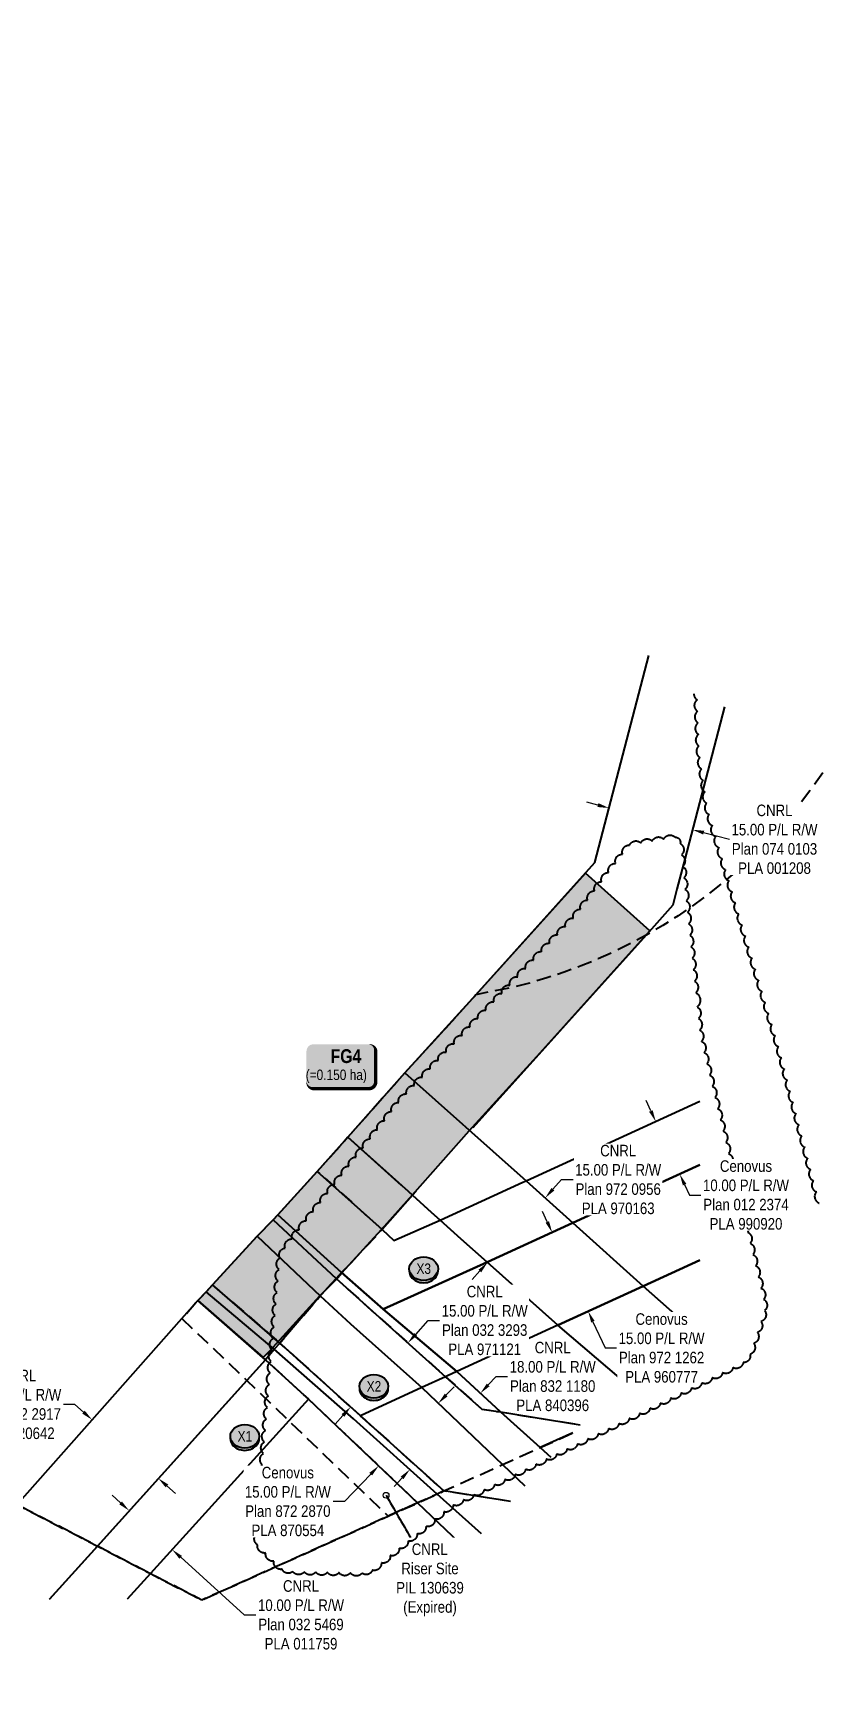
# Model space of a CAD drawing. Extents: x 363622 to 367570, y 6065436 to 6068816.
# Drawn here: x 366483 to 367167, y 6065436 to 6066879 of the extents above; entities that cross this region are included whole.
import ezdxf
from ezdxf.enums import TextEntityAlignment as Align

# ---------------------------------------------------------------- set-up
doc = ezdxf.new("R2010")
doc.units = 0
doc.header["$LTSCALE"] = 5
doc.linetypes.add('0', pattern=[1, 1, 0])
doc.linetypes.add('foc-ACCESSROAD', pattern=[3.75, 2.5, -1.25])
for name, color, linetype in [('C-AR', 13, 'foc-ACCESSROAD'), ('C-RW', 13, 'Continuous'), ('C-WS', 13, 'foc-ACCESSROAD'), ('F-RW', 190, 'Continuous'), ('P-CROSSINGS', 250, 'Continuous'), ('P-TEMP-BLOCKS', 250, 'Continuous'), ('P-WORKAREA', 113, 'Continuous'), ('P-WORKAREA-H', 111, 'Continuous'), ('T-BUSH', 110, '0')]:
    doc.layers.add(name, color=color, linetype=linetype)
for name, color, linetype, lineweight in [('C-RW-T', 13, 'Continuous', 9), ('C-WS-T', 13, 'Continuous', 9), ('F-RW-T', 190, 'Continuous', 9)]:
    doc.layers.add(name, color=color, linetype=linetype, lineweight=lineweight)
doc.styles.add('80', font='ARIALN.TTF', dxfattribs={"height": 10})
doc.styles.add('80CG', font='ARIALN.TTF', dxfattribs={"height": 10})
doc.styles.add('80L', font='ARIALN.TTF', dxfattribs={"height": 10})
doc.styles.add('BOLD', font='ARIALNB.TTF')
doc.styles.add('Crossing', font='ARIALN.TTF', dxfattribs={"height": 10})
doc.dimstyles.new('Compass 5 000', dxfattribs={"dimscale": 5, "dimtxt": 9, "dimasz": 2, "dimexe": 0.2, "dimexo": 0.0625, "dimgap": 0.5, "dimtad": 0, "dimtih": 1, "dimtoh": 1, "dimzin": 0, "dimdsep": 46, "dimtxsty": '80CG', "dimcen": 0.1, "dimse1": 1, "dimse2": 1, "dimclrd": 256, "dimclrt": 256, "dimaunit": 1, "dimadec": 4, "dimazin": 0, "dimtfac": 0.06, "dimtofl": 0, "dimtmove": 0, "dimatfit": 1, "dimfxl": 0.2, "dimtolj": 1, "dimtzin": 0, "dimlwd": -1, "dimarcsym": 0})

# ---------------------------------------------------------------- blocks, each defined once
blk = doc.blocks.new('*D497')
at = {"layer": 'C-RW-T', "transparency": 16777216}
for p, q in [((366519.4, 6065691.6), (366509.4, 6065691.6)), ((366526.8, 6065684.9), (366519.4, 6065691.6)), ((366599, 6065621), (366606.5, 6065614.4))]:
    blk.add_line(p, q, dxfattribs=at)
for points in [[(366527.9, 6065686.2), (366525.7, 6065683.7), (366534.3, 6065678.3)], [(366600.2, 6065622.3), (366597.9, 6065619.8), (366591.6, 6065627.6)]]:
    blk.add_solid(points, dxfattribs=at)
at = {"layer": 'C-RW-T', "transparency": 16777216, "insert": (366470.3, 6065691.6), "char_height": 10, "attachment_point": 5, "style": '80CG'}
blk.add_mtext('\\A1;CNRL\\P15.00 P/L R/W\\PPlan 952 2917 \\PPLA 920642', dxfattribs=at)
blk = doc.blocks.new('*D498')
at = {"layer": 'C-RW-T', "transparency": 16777216}
for p, q in [((366558.9, 6065606.3), (366551.5, 6065613)), ((366611, 6065559.2), (366666.1, 6065509.3)), ((366666.1, 6065509.3), (366676.1, 6065509.3))]:
    blk.add_line(p, q, dxfattribs=at)
for points in [[(366560.1, 6065607.5), (366557.8, 6065605.1), (366566.4, 6065599.6)], [(366612.1, 6065560.4), (366609.9, 6065557.9), (366603.6, 6065565.9)]]:
    blk.add_solid(points, dxfattribs=at)
at = {"layer": 'C-RW-T', "transparency": 16777216, "insert": (366715.2, 6065509.3), "char_height": 10, "attachment_point": 5, "style": '80CG'}
blk.add_mtext('\\A1;CNRL\\P10.00 P/L R/W\\PPlan 032 5469\\PPLA 011759', dxfattribs=at)
blk = doc.blocks.new('*D499')
at = {"layer": 'F-RW-T', "transparency": 16777216}
for p, q in [((367018.3, 6065945.8), (367014.1, 6065954.8)), ((367047.4, 6065882), (367051.6, 6065873)), ((367051.6, 6065873), (367061.6, 6065873))]:
    blk.add_line(p, q, dxfattribs=at)
for points in [[(367019.8, 6065946.4), (367016.7, 6065945.1), (367022.4, 6065936.7)], [(367048.9, 6065882.7), (367045.9, 6065881.4), (367043.2, 6065891.1)]]:
    blk.add_solid(points, dxfattribs=at)
at = {"layer": 'F-RW-T', "transparency": 16777216, "insert": (367100.6, 6065873), "char_height": 10, "attachment_point": 5, "style": '80CG', "bg_fill": 3, "box_fill_scale": 1.1, "bg_fill_color": 256, "bg_fill_true_color": 13158600, "bg_fill_transparency": 0}
blk.add_mtext('\\A1;Cenovus\\P10.00 P/L R/W\\PPlan 012 2374\\PPLA 990920', dxfattribs=at)
blk = doc.blocks.new('*D500')
at = {"layer": 'F-RW-T', "transparency": 16777216}
for p, q in [((366840.9, 6065699.8), (366847.9, 6065707)), ((366775.6, 6065631.2), (366752.9, 6065607.5)), ((366752.9, 6065607.5), (366742.9, 6065607.5))]:
    blk.add_line(p, q, dxfattribs=at)
for points in [[(366839.7, 6065700.9), (366842.2, 6065698.6), (366834, 6065692.5)], [(366774.4, 6065632.4), (366776.8, 6065630.1), (366782.5, 6065638.5)]]:
    blk.add_solid(points, dxfattribs=at)
at = {"layer": 'F-RW-T', "transparency": 16777216, "insert": (366703.8, 6065607.5), "char_height": 10, "attachment_point": 5, "style": '80CG', "bg_fill": 3, "box_fill_scale": 1.1, "bg_fill_color": 256, "bg_fill_true_color": 13158600, "bg_fill_transparency": 0}
blk.add_mtext('\\A1;Cenovus\\P15.00 P/L R/W\\PPlan 872 2870\\PPLA 870554', dxfattribs=at)
blk = doc.blocks.new('*D501')
at = {"layer": 'C-RW-T', "transparency": 16777216}
for p, q in [((366877.3, 6065708.5), (366884.1, 6065715.8)), ((366884.1, 6065715.8), (366894.1, 6065715.8)), ((366802.7, 6065628), (366795.9, 6065620.6))]:
    blk.add_line(p, q, dxfattribs=at)
for points in [[(366876.1, 6065709.6), (366878.5, 6065707.4), (366870.5, 6065701.2)], [(366801.5, 6065629.1), (366803.9, 6065626.8), (366809.5, 6065635.3)]]:
    blk.add_solid(points, dxfattribs=at)
at = {"layer": 'C-RW-T', "transparency": 16777216, "insert": (366933.2, 6065715.8), "char_height": 10, "attachment_point": 5, "style": '80CG'}
blk.add_mtext('\\A1;CNRL\\P18.00 P/L R/W\\PPlan 832 1180\\PPLA 840396', dxfattribs=at)
blk = doc.blocks.new('*D502')
at = {"layer": 'C-RW-T', "transparency": 16777216}
for p, q in [((366814.5, 6065752.3), (366825.2, 6065764.3)), ((366825.2, 6065764.3), (366835.2, 6065764.3)), ((366751.5, 6065682.1), (366744.8, 6065674.6))]:
    blk.add_line(p, q, dxfattribs=at)
for points in [[(366813.2, 6065753.4), (366815.7, 6065751.2), (366807.8, 6065744.9)], [(366750.3, 6065683.2), (366752.8, 6065680.9), (366758.2, 6065689.5)]]:
    blk.add_solid(points, dxfattribs=at)
at = {"layer": 'C-RW-T', "transparency": 16777216, "insert": (366874.3, 6065764.3), "char_height": 10, "attachment_point": 5, "style": '80CG', "bg_fill": 3, "box_fill_scale": 1.1, "bg_fill_color": 256, "bg_fill_true_color": 13158600, "bg_fill_transparency": 0}
blk.add_mtext('\\A1;CNRL\\P15.00 P/L R/W\\PPlan 032 3293\\PPLA 971121', dxfattribs=at)
blk = doc.blocks.new('*D503')
at = {"layer": 'C-RW-T', "transparency": 16777216}
for p, q in [((366933.3, 6065878), (366940.9, 6065886.4)), ((366940.9, 6065886.4), (366950.9, 6065886.4)), ((366870.1, 6065807.2), (366863.4, 6065799.8))]:
    blk.add_line(p, q, dxfattribs=at)
for points in [[(366932.1, 6065879.1), (366934.6, 6065876.9), (366926.7, 6065870.5)], [(366868.9, 6065808.3), (366871.3, 6065806.1), (366876.8, 6065814.7)]]:
    blk.add_solid(points, dxfattribs=at)
at = {"layer": 'C-RW-T', "transparency": 16777216, "insert": (366989.9, 6065886.4), "char_height": 10, "attachment_point": 5, "style": '80CG', "bg_fill": 3, "box_fill_scale": 1.1, "bg_fill_color": 256, "bg_fill_true_color": 13158600, "bg_fill_transparency": 0}
blk.add_mtext('\\A1;CNRL\\P15.00 P/L R/W\\PPlan 972 0956\\PPLA 970163', dxfattribs=at)
blk = doc.blocks.new('*D504')
at = {"layer": 'F-RW-T', "transparency": 16777216}
for p, q in [((366928.5, 6065849.7), (366924.3, 6065858.8)), ((366968, 6065763.3), (366978.5, 6065740.5)), ((366978.5, 6065740.5), (366988.5, 6065740.5))]:
    blk.add_line(p, q, dxfattribs=at)
for points in [[(366930, 6065850.4), (366927, 6065849), (366932.7, 6065840.6)], [(366969.5, 6065764), (366966.5, 6065762.6), (366963.9, 6065772.4)]]:
    blk.add_solid(points, dxfattribs=at)
at = {"layer": 'F-RW-T', "transparency": 16777216, "insert": (367027.5, 6065740.5), "char_height": 10, "attachment_point": 5, "style": '80CG', "bg_fill": 3, "box_fill_scale": 1.1, "bg_fill_color": 256, "bg_fill_true_color": 13158600, "bg_fill_transparency": 0}
blk.add_mtext('\\A1;Cenovus\\P15.00 P/L R/W\\PPlan 972 1262\\PPLA 960777', dxfattribs=at)
blk = doc.blocks.new('*U507')
h = blk.add_hatch(color=111)
edge = h.paths.add_edge_path()
edge.add_line((-24, -20), (24, -20))
edge.add_arc((24, -14), 6, 270, 360)
edge.add_line((30, -14), (30, 12.5))
edge.add_arc((24, 12.5), 6, 0, 90)
edge.add_line((24, 18.5), (-24, 18.5))
edge.add_arc((-24, 12.5), 6, 90, 180)
edge.add_line((-30, 12.5), (-30, -14))
edge.add_arc((-24, -14), 6, 180, 270)
at = {"color": 250, "flags": 128}
blk.add_lwpolyline([(-24, -20, 3, 3, 0), (24, -20, 3, 3, 0.414214), (30, -14, 3, 3, 0), (30, 12.5, 3, 0, 0.414214), (24, 18.5, 0, 0, 0), (-24, 18.5, 0, 0, 0.414214), (-30, 12.5, 0, 0, 0), (-30, -14, 0, 3, 0.414214)], format="xyseb", close=True, dxfattribs=at)
at = {"flags": 128}
blk.add_lwpolyline([(-22.9, -6.8, 0, 7.5, 0), (0, 0, 0, 0, 0)], format="xyseb", dxfattribs=at)
at = {"color": 250}
for tag, p, height, style in [('TEMP_AREA_W1_001', (-9.2, 2.2), 12, 'BOLD'), ('ENTER_TEXT_001', (-30.7, -12.5), 9, '80')]:
    blk.add_attdef(tag, p, '', height=height, dxfattribs=dict(at, style=style))
blk = doc.blocks.new('xing2')
h = blk.add_hatch(color=50)
h.dxf.hatch_style = 1
edge = h.paths.add_edge_path()
edge.add_ellipse((0, 0), major_axis=(-12.5, 0), ratio=0.816297, start_angle=0, end_angle=360)
h = blk.add_hatch(color=250)
h.dxf.hatch_style = 1
edge = h.paths.add_edge_path()
edge.add_ellipse((0, -2), major_axis=(-12.5, 0), ratio=0.816297, start_angle=0, end_angle=180)
edge.add_line((12.5, -2), (12.5, 0))
edge.add_ellipse((0, 0), major_axis=(-12.5, 0), ratio=0.816297, start_angle=0, end_angle=180, ccw=False)
edge.add_line((-12.5, 0), (-12.5, -2))
at = {"color": 250}
blk.add_ellipse((0, 0), major_axis=(-12.5, 0), ratio=0.816297, dxfattribs=at)
blk.add_ellipse((0, -2), major_axis=(-12.5, 0), ratio=0.816297, start_param=0, end_param=3.141593, dxfattribs=at)
at = {"color": 250, "style": 'Crossing'}
blk.add_attdef('CROSSING', text='', height=9, dxfattribs=at).set_placement((0.1, 0), align=Align.MIDDLE_CENTER)
at = {"color": 250, "style": 'Crossing', "flags": 1}
for tag, p in [('OWNER', (0.1, -12.5)), ('DESCRIPTION', (0.1, -25.8)), ('LOCATION', (0.1, -39.3)), ('DWG_REF', (0.1, -52.8))]:
    blk.add_attdef(tag, text='', height=9, dxfattribs=at).set_placement(p, align=Align.MIDDLE_CENTER)
blk = doc.blocks.new('*D513')
at = {"layer": 'C-RW-T', "transparency": 16777216}
for p, q in [((366972.4, 6066210.7), (366962.7, 6066213.3)), ((367063.9, 6066186.9), (367086.2, 6066181.1))]:
    blk.add_line(p, q, dxfattribs=at)
for points in [[(366972.8, 6066212.4), (366971.9, 6066209.1), (366982, 6066208.2)], [(367064.4, 6066188.5), (367063.5, 6066185.3), (367054.3, 6066189.4)]]:
    blk.add_solid(points, dxfattribs=at)
at = {"layer": 'C-RW-T', "transparency": 16777216, "insert": (367125.3, 6066181.1), "char_height": 10, "attachment_point": 5, "style": '80CG', "bg_fill": 3, "box_fill_scale": 1.1, "bg_fill_color": 256, "bg_fill_true_color": 13158600, "bg_fill_transparency": 0}
blk.add_mtext('\\A1;CNRL\\P15.00 P/L R/W\\PPlan 074 0103\\PPLA 001208', dxfattribs=at)

msp = doc.modelspace()

# ---------------------------------------------------------------- hatches: boundary and pattern name
at = {"layer": 'P-WORKAREA-H'}
h = msp.add_hatch(color=256, dxfattribs=at)
h.dxf.hatch_style = 1
h.paths.add_polyline_path([(366961.552, 6066151.921), (366866.688, 6066046.534), (366805.136, 6065978.75), (366755.837, 6065923.041), (366729.318, 6065893.495), (366695.178, 6065855.949), (366691.05, 6065851.393), (366677.147, 6065837.331), (366638.568, 6065795.079), (366633.022, 6065789.007), (366625.81, 6065781.64), (366682.3, 6065732.169), (366687.506, 6065737.487), (366693.929, 6065744.52), (366731.51, 6065785.677), (366745.514, 6065799.842), (366750.693, 6065805.559), (366784.952, 6065843.235), (366811.809, 6065873.158), (366860.964, 6065928.704), (366922.303, 6065996.253), (367017.276, 6066101.761)])

# ---------------------------------------------------------------- linework, layer by layer
at = {"layer": 'C-AR', "flags": 128}
for points in [[(365584.432, 6066395.302), (365665.728, 6066321.635), (366176.776, 6065864.821), (366251.21, 6065798.192), (366348.555, 6065711.278), (366411.447, 6065656.519), (366432.018, 6065638.126), (366469.293, 6065604.849), (366538.816, 6065568.889), (366584.766, 6065545.123), (366627.69, 6065522.921)], [(366896.716, 6065607.458), (366838.889, 6065616.645), (366766.709, 6065681.76), (366696.83, 6065744.824), (366731.731, 6065785.63), (366745.59, 6065800.599), (366840.449, 6065715.63), (366871.693, 6065687.661), (366887.859, 6065685.097), (366957.106, 6065674.076)], [(366631.032, 6065522.921), (366790.812, 6065594.907), (366816.164, 6065606.331), (366833.091, 6065613.959), (366838.889, 6065616.645), (366889.662, 6065639.455), (366922.443, 6065654.226), (366950.602, 6065666.902)]]:
    msp.add_lwpolyline(points, dxfattribs=at)
at = {"layer": 'C-RW'}
for points in [[(366814.676, 6065875.982), (366811.838, 6065872.804), (366785.4, 6065843.13), (366729.318, 6065893.495), (366755.837, 6065923.041), (366805.136, 6065978.75), (366839.281, 6066016.077), (366866.688, 6066046.534), (366969.701, 6066160.974), (367016.528, 6066340.4)], [(367081.962, 6066295.804), (367047.645, 6066164.032), (367040.83, 6066137.862), (367037.214, 6066123.98), (367014.057, 6066098.122), (366864.062, 6065931.255)], [(366808.314, 6065875.965), (366755.837, 6065923.041), (366805.136, 6065978.75), (366907.537, 6065887.625)], [(366950.602, 6065666.902), (366922.443, 6065654.226), (366887.859, 6065685.097), (366850.118, 6065720.056), (366786.222, 6065774.011), (366750.39, 6065805.775), (366695.178, 6065855.949), (366729.318, 6065893.495), (366755.837, 6065923.041), (366801.947, 6065881.676)], [(366992.657, 6065713.294), (366937.677, 6065760.405), (366876.326, 6065814.887), (366853.723, 6065835.115), (366835.771, 6065851.167), (366828.294, 6065857.957), (366811.838, 6065872.804), (366808.314, 6065875.965)], [(366808.314, 6065875.965), (366811.838, 6065872.804), (366828.294, 6065857.957), (366835.771, 6065851.167), (366853.723, 6065835.115), (366876.326, 6065814.887), (366937.677, 6065760.405), (367011.485, 6065794.163), (367060.761, 6065816.685)], [(366907.537, 6065887.625), (366910.139, 6065885.299), (366950.692, 6065848.851), (367011.485, 6065794.163), (367041.707, 6065767.403)], [(366391.363, 6065522.921), (366394.801, 6065526.536), (366469.293, 6065604.849), (366525.313, 6065668.125), (366611.941, 6065765.975), (366625.81, 6065781.64), (366633.022, 6065789.007), (366638.568, 6065795.079), (366677.147, 6065837.331), (366691.05, 6065851.393), (366695.178, 6065855.949), (366750.39, 6065805.775), (366745.59, 6065800.599), (366731.731, 6065785.63), (366696.83, 6065744.824), (366692.026, 6065739.368), (366684.336, 6065730.386), (366668.126, 6065712.395), (366538.816, 6065568.889), (366497.396, 6065522.921)], [(366871.4, 6065579.531), (366833.091, 6065613.959), (366760.601, 6065679.088), (366692.026, 6065739.368), (366633.022, 6065789.007), (366638.568, 6065795.079), (366677.147, 6065837.331), (366691.05, 6065851.393), (366695.178, 6065855.949), (366750.39, 6065805.775), (366786.222, 6065774.011), (366850.118, 6065720.056), (366887.859, 6065685.097), (366922.443, 6065654.226), (366931.571, 6065645.908)], [(366896.716, 6065607.458), (366838.889, 6065616.645), (366766.709, 6065681.76), (366696.83, 6065744.824), (366638.568, 6065795.079), (366677.147, 6065837.331), (366691.05, 6065851.393), (366745.59, 6065800.599), (366840.449, 6065715.63), (366871.693, 6065687.661), (366887.859, 6065685.097), (366957.106, 6065674.076)], [(367041.707, 6065767.403), (367011.485, 6065794.163), (367060.761, 6065816.685)], [(366497.396, 6065522.921), (366538.816, 6065568.889), (366668.126, 6065712.395), (366684.336, 6065730.386), (366721.576, 6065696.234), (366704.591, 6065677.473), (366584.766, 6065545.123), (366564.666, 6065522.921)]]:
    msp.add_lwpolyline(points, dxfattribs=at)
at = {"layer": 'C-WS', "flags": 128}
msp.add_lwpolyline([(367167.019, 6066238.823), (367164.206, 6066234.562), (367155.88, 6066222.972), (367146.275, 6066210.444), (367142.214, 6066205.365), (367136.236, 6066198.259), (367125.773, 6066186.436), (367121.17, 6066181.523), (367114.903, 6066174.987), (367103.636, 6066163.924), (367091.99, 6066153.268), (367079.974, 6066143.024), (367067.608, 6066133.212), (367054.004, 6066123.21), (367041.878, 6066114.918), (367028.547, 6066106.459), (367014.057, 6066098.122), (367001.036, 6066090.973), (366986.887, 6066083.966), (366972.504, 6066077.457), (366957.9, 6066071.458), (366943.094, 6066065.979), (366928.105, 6066061.018), (366912.951, 6066056.592), (366897.651, 6066052.696), (366866.688, 6066046.534), (366839.281, 6066016.077), (366805.136, 6065978.75), (366755.837, 6065923.041), (366729.318, 6065893.495), (366785.4, 6065843.13), (366750.39, 6065805.775), (366745.59, 6065800.599), (366731.731, 6065785.63), (366696.83, 6065744.824), (366692.026, 6065739.368), (366684.336, 6065730.386), (366721.576, 6065696.234), (366746.592, 6065672.644), (366816.164, 6065606.331), (366790.812, 6065594.907), (366629.246, 6065522.116), (366584.766, 6065545.123), (366538.816, 6065568.889), (366469.293, 6065604.849), (366432.018, 6065638.126), (366411.447, 6065656.519), (366348.555, 6065711.278), (366251.21, 6065798.192), (366176.776, 6065864.821), (365665.728, 6066321.635), (366167.229, 6066879.217), (366387.984, 6066681.634), (366394.964, 6066695.796), (366402.437, 6066709.702), (366410.393, 6066723.339), (366418.823, 6066736.689), (366427.718, 6066749.73), (366437.066, 6066762.456), (366444.328, 6066771.646)], dxfattribs=at)
msp.add_lwpolyline([(366816.164, 6065606.331), (366790.812, 6065594.907), (366704.591, 6065677.473), (366668.126, 6065712.395), (366636.916, 6065742.285), (366611.941, 6065765.975), (366625.81, 6065781.64), (366633.022, 6065789.007), (366638.568, 6065795.079), (366696.83, 6065744.824), (366766.709, 6065681.76), (366838.889, 6065616.645), (366833.091, 6065613.959), (366816.164, 6065606.331)], close=True, dxfattribs=at)
at = {"layer": 'F-RW'}
for points in [[(366907.374, 6065884.03), (366910.139, 6065885.299), (367060.761, 6065954.196)], [(367060.761, 6065816.685), (367011.485, 6065794.163), (366937.677, 6065760.405), (366850.118, 6065720.056), (366842.057, 6065716.365), (366840.449, 6065715.63), (366819.758, 6065706.154), (366766.709, 6065681.76), (366696.83, 6065744.824), (366638.568, 6065795.079), (366677.147, 6065837.331), (366691.05, 6065851.393), (366695.178, 6065855.949), (366750.39, 6065805.775), (366786.222, 6065774.011), (366876.326, 6065814.887), (366950.692, 6065848.851), (367060.761, 6065899.115)], [(367060.761, 6065899.115), (366950.692, 6065848.851), (366876.326, 6065814.887), (366786.222, 6065774.011), (366750.39, 6065805.775), (366695.178, 6065855.949), (366729.318, 6065893.495), (366785.4, 6065843.13), (366795.717, 6065833.708), (366835.771, 6065851.167), (366907.374, 6065884.03)], [(366858.825, 6065565.659), (366816.164, 6065606.331), (366746.592, 6065672.644), (366721.576, 6065696.234), (366684.336, 6065730.386), (366625.81, 6065781.64), (366633.022, 6065789.007), (366638.568, 6065795.079), (366677.147, 6065837.331), (366731.731, 6065785.63), (366758.097, 6065761.428), (366819.758, 6065706.154), (366889.662, 6065639.455), (366908.998, 6065621.006)]]:
    msp.add_lwpolyline(points, dxfattribs=at)
at = {"layer": 'T-BUSH', "flags": 128}
msp.add_lwpolyline([(367055.441, 6066307.088, 0.25721717), (367058.24, 6066301.907, 0.52056705), (367058.63, 6066291.918, 0.52056705), (367059.019, 6066281.929, 0.52056705), (367059.408, 6066271.94, 0.52056705), (367059.798, 6066261.951, 0.52056705), (367060.646, 6066252.005, 0.52056705), (367062.089, 6066242.113, 0.52056705), (367063.532, 6066232.221, 0.52056705), (367064.975, 6066222.329, 0.52056705), (367066.418, 6066212.437, 0.52056705), (367068.582, 6066202.705, 0.52056705), (367071.447, 6066193.127, 0.52056705), (367074.312, 6066183.55, 0.52056705), (367077.177, 6066173.973, 0.52056705), (367080.042, 6066164.395, 0.52056705), (367082.907, 6066154.818, 0.52056705), (367085.771, 6066145.241, 0.52056705), (367088.636, 6066135.664, 0.52056705), (367091.501, 6066126.086, 0.52056705), (367094.366, 6066116.509, 0.52056705), (367097.231, 6066106.932, 0.52056705), (367100.096, 6066097.355, 0.52056705), (367102.961, 6066087.777, 0.52056705), (367105.826, 6066078.2, 0.52056705), (367108.691, 6066068.623, 0.52056705), (367111.556, 6066059.045, 0.52056705), (367114.421, 6066049.468, 0.52056705), (367117.286, 6066039.891, 0.52056705), (367120.151, 6066030.314, 0.52056705), (367123.016, 6066020.736, 0.52056705), (367125.881, 6066011.159, 0.52056705), (367128.738, 6066001.58, 0.52056705), (367131.261, 6065991.907, 0.52056705), (367133.784, 6065982.234, 0.52056705), (367136.307, 6065972.561, 0.52056705), (367138.83, 6065962.888, 0.52056705), (367141.353, 6065953.215, 0.52056705), (367143.876, 6065943.542, 0.52056705), (367146.399, 6065933.869, 0.52056705), (367148.922, 6065924.196, 0.52056705), (367151.445, 6065914.523, 0.52056705), (367153.968, 6065904.85, 0.52056705), (367156.491, 6065895.177, 0.52056705), (367159.014, 6065885.504, 0.52056705), (367161.537, 6065875.831, 0.52056705), (367164.118, 6065865.936)], format="xyb", dxfattribs=at)

# ---------------------------------------------------------------- block references
at = {"layer": 'P-CROSSINGS', "xscale": 0.999661, "yscale": 0.999661, "zscale": 0.999661}
msp.add_blockref('xing2', (366666.474, 6065664.01), dxfattribs=at).add_auto_attribs({'CROSSING': 'X1'})
at = {"layer": 'P-TEMP-BLOCKS', "xscale": 0.999661, "yscale": 0.999661, "zscale": 0.999661}
msp.add_blockref('*U507', (366749.935, 6065985.128), dxfattribs=at).add_auto_attribs({'TEMP_AREA_W1_001': 'FG4', 'ENTER_TEXT_001': '(=0.150 ha)'})

# ---------------------------------------------------------------- dimensions: what is measured, and where the dimension line sits
at = {"layer": 'C-RW-T'}
for base, p1, p2, angle, text, picture, middle in [((366870.501, 6065701.175), (366815.271, 6065629.97), (366876.275, 6065695.827), 47.19058, 'CNRL\\P18.00 P/L R/W\\PPlan 832 1180\\PPLA 840396', '*D501', (366933.179, 6065715.847)), ((366534.326, 6065678.306), (366580.74, 6065615.415), (366523.506, 6065666.085), 138.481096, 'CNRL\\P15.00 P/L R/W\\PPlan 952 2917 \\PPLA 920642', '*D497', (366470.265, 6065691.563)), ((366603.57, 6065565.893), (366592.61, 6065628.588), (366629.826, 6065594.894), 317.843515, 'CNRL\\P10.00 P/L R/W\\PPlan 032 5469\\PPLA 011759', '*D498', (366715.215, 6065509.255))]:
    dim = msp.add_linear_dim(base=base, p1=p1, p2=p2, angle=angle, text=text, dimstyle='Compass 5 000', dxfattribs=at)
    dim.commit()
    dim.dimension.update_dxf_attribs({"geometry": picture, "text_midpoint": middle, "dimtype": 161})

# ---------------------------------------------------------------- leaders
at = {"layer": 'C-WS-T', "path_type": 1}
msp.add_leader([(366788.868, 6065612.891), (366809.971, 6065576.424)], dimstyle='Compass 5 000', override={"dimgap": 0.5, "dimtad": 0, "dimldrblk": 'Small'}, dxfattribs=at)

# ---------------------------------------------------------------- next in the draw order: texts
at = {"layer": 'C-WS-T', "insert": (366797.136, 6065571.188), "char_height": 9.99661, "attachment_point": 1, "style": '80L', "bg_fill": 2}
msp.add_mtext_dynamic_manual_height_columns('\\pi13.99137;CNRL\\P\\pi4.95623;Riser Site\\P\\pi0.48981;PIL 130639\\P\\pi6.55187;(Expired)', width=58.17031, gutter_width=49.983, heights=[0], dxfattribs=at)

# ---------------------------------------------------------------- next in the draw order: dimensions: what is measured, and where the dimension line sits
at = {"layer": 'C-RW-T'}
for base, p1, p2, angle, text, picture, middle in [((367054.255, 6066189.413), (366983.491, 6066213.81), (367055.71, 6066195.002), 345.402871, 'CNRL\\P15.00 P/L R/W\\PPlan 074 0103\\PPLA 001208', '*D513', (367125.309, 6066181.087)), ((366807.79, 6065744.884), (366750.171, 6065696.686), (366799.775, 6065752.063), 48.147609, 'CNRL\\P15.00 P/L R/W\\PPlan 032 3293\\PPLA 971121', '*D502', (366874.307, 6065764.343))]:
    dim = msp.add_linear_dim(base=base, p1=p1, p2=p2, angle=angle, text=text, dimstyle='Compass 5 000', override={"dimtfill": 1}, dxfattribs=at)
    dim.commit()
    dim.dimension.update_dxf_attribs({"geometry": picture, "text_midpoint": middle, "dimtype": 161})

# ---------------------------------------------------------------- next in the draw order: block references
at = {"layer": 'P-CROSSINGS', "xscale": 0.999661, "yscale": 0.999661, "zscale": 0.999661}
msp.add_blockref('xing2', (366778.271, 6065707.303), dxfattribs=at).add_auto_attribs({'CROSSING': 'X2'})

# ---------------------------------------------------------------- next in the draw order: dimensions: what is measured, and where the dimension line sits
at = {"layer": 'C-RW-T'}
dim = msp.add_linear_dim(base=(366926.67, 6065870.522), p1=(366821.58, 6065864.014), p2=(366871.49, 6065919.848), angle=48.206403, text='CNRL\\P15.00 P/L R/W\\PPlan 972 0956\\PPLA 970163', dimstyle='Compass 5 000', override={"dimtfill": 1}, dxfattribs=at)
dim.commit()
dim.dimension.update_dxf_attribs({"geometry": '*D503', "text_midpoint": (366989.936, 6065886.386), "dimtype": 161})

# ---------------------------------------------------------------- next in the draw order: block references
at = {"layer": 'P-CROSSINGS', "xscale": 0.999661, "yscale": 0.999661, "zscale": 0.999661}
msp.add_blockref('xing2', (366821.402, 6065809.207), dxfattribs=at).add_auto_attribs({'CROSSING': 'X3'})

# ---------------------------------------------------------------- next in the draw order: dimensions: what is measured, and where the dimension line sits
at = {"layer": 'F-RW-T'}
dim = msp.add_linear_dim(base=(366963.875, 6065772.388), p1=(366919.439, 6065834.578), p2=(366950.65, 6065766.339), angle=294.577967, text='Cenovus\\P15.00 P/L R/W\\PPlan 972 1262\\PPLA 960777', dimstyle='Compass 5 000', override={"dimtfill": 1}, dxfattribs=at)
dim.commit()
dim.dimension.update_dxf_attribs({"geometry": '*D504', "text_midpoint": (367027.537, 6065740.519), "dimtype": 161})

# ---------------------------------------------------------------- next in the draw order: linework, layer by layer
at = {"layer": 'P-WORKAREA'}
msp.add_lwpolyline([(366961.552, 6066151.921), (366866.688, 6066046.534), (366805.136, 6065978.75), (366755.837, 6065923.041), (366729.318, 6065893.495), (366695.178, 6065855.949), (366691.05, 6065851.393), (366677.147, 6065837.331), (366638.568, 6065795.079), (366633.022, 6065789.007), (366625.81, 6065781.64), (366682.3, 6065732.169), (366687.506, 6065737.487), (366693.929, 6065744.52), (366731.51, 6065785.677), (366745.514, 6065799.842), (366750.693, 6065805.559), (366784.952, 6065843.235), (366811.809, 6065873.158), (366860.964, 6065928.704), (366922.303, 6065996.253), (367017.276, 6066101.761)], close=True, dxfattribs=at)
at = {"layer": 'T-BUSH', "flags": 128}
msp.add_lwpolyline([(367058.339, 6066035.836, -0.52056705), (367059.371, 6066025.893, -0.52056705), (367060.403, 6066015.95, -0.52056705), (367061.936, 6066006.093, -0.52056705), (367064.283, 6065996.375, -0.52056705), (367066.629, 6065986.658, -0.52056705), (367068.976, 6065976.941, -0.52056705), (367071.322, 6065967.223, -0.52056705), (367073.669, 6065957.506, -0.52056705), (367076.015, 6065947.789, -0.52056705), (367078.362, 6065938.071, -0.52056705), (367080.708, 6065928.354, -0.52056705), (367083.055, 6065918.637, -0.52056705), (367085.401, 6065908.919, -0.52056705), (367087.748, 6065899.202, -0.52056705), (367090.094, 6065889.485, -0.52056705), (367092.441, 6065879.768, -0.52056705), (367094.787, 6065870.05, -0.52056705), (367097.134, 6065860.333, -0.52056705), (367099.48, 6065850.616, -0.52056705), (367101.827, 6065840.898, -0.52056705), (367104.173, 6065831.181, -0.52056705), (367106.52, 6065821.464, -0.52056705), (367108.866, 6065811.746, -0.52056705), (367111.213, 6065802.029, -0.52056705), (367113.559, 6065792.312, -0.52056705), (367115.906, 6065782.594, -0.52056705), (367116.764, 6065772.94, -0.52056705), (367113.602, 6065763.457, -0.52056705), (367110.44, 6065753.974, -0.52056705), (367107.277, 6065744.491, -0.52056705), (367104.115, 6065735.007, -0.52056705), (367098.217, 6065727.916, -0.52056705), (367089.241, 6065723.514, -0.52056705), (367080.266, 6065719.113, -0.52056705), (367071.29, 6065714.712, -0.52056705), (367062.315, 6065710.311, -0.52056705), (367053.339, 6065705.909, -0.52056705), (367044.364, 6065701.508, -0.52056705), (367035.388, 6065697.107, -0.52056705), (367026.412, 6065692.705, -0.52056705), (367017.437, 6065688.304, -0.52056705), (367008.461, 6065683.903, -0.52056705), (366999.486, 6065679.501, -0.52056705), (366990.51, 6065675.1, -0.52056705), (366981.535, 6065670.699, -0.52056705), (366972.559, 6065666.297, -0.52056705), (366963.583, 6065661.896, -0.52056705), (366954.608, 6065657.495, -0.52056705), (366945.632, 6065653.093, -0.52056705), (366936.657, 6065648.692, -0.52056705), (366927.681, 6065644.291, -0.52056705), (366918.706, 6065639.889, -0.52056705), (366909.73, 6065635.488, -0.52056705), (366900.755, 6065631.087, -0.52056705), (366891.779, 6065626.686, -0.52056705), (366882.803, 6065622.284, -0.52056705), (366873.828, 6065617.883, -0.52056705), (366864.852, 6065613.482, -0.52056705), (366855.877, 6065609.08, -0.52056705), (366846.901, 6065604.679, -0.52056705), (366838.943, 6065598.692, -0.52056705), (366831.205, 6065592.364, -0.52056705), (366823.467, 6065586.035, -0.52056705), (366815.729, 6065579.706, -0.52056705), (366807.991, 6065573.378, -0.52056705), (366800.252, 6065567.049, -0.52056705), (366792.514, 6065560.72, -0.52056705), (366784.776, 6065554.392, -0.52056705), (366777.038, 6065548.063, -0.52056705), (366767.991, 6065545.536, -0.52056705), (366757.997, 6065545.763, -0.52056705), (366748.003, 6065545.99, -0.52056705), (366738.009, 6065546.217, -0.52056705), (366728.015, 6065546.445, -0.52056705), (366718.021, 6065546.672, -0.52056705), (366708.027, 6065546.899, -0.52056705), (366698.768, 6065548.846, -0.52056705), (366691.698, 6065555.913, -0.52056705), (366684.628, 6065562.981, -0.52056705), (366677.558, 6065570.048, -0.52056705), (366676.815, 6065579.43, -0.52056705), (366677.657, 6065589.391, -0.52056705), (366678.498, 6065599.352, -0.52056705), (366679.339, 6065609.313, -0.52056705), (366680.18, 6065619.274, -0.52056705), (366681.021, 6065629.235, -0.52056705), (366681.863, 6065639.197, -0.52056705), (366682.704, 6065649.158, -0.52056705), (366683.545, 6065659.119, -0.52056705), (366684.386, 6065669.08, -0.52056705), (366685.228, 6065679.041, -0.52056705), (366686.069, 6065689.002, -0.52056705), (366686.91, 6065698.963, -0.52056705), (366687.751, 6065708.925, -0.52056705), (366688.592, 6065718.886, -0.52056705), (366689.434, 6065728.847, -0.52056705), (366690.275, 6065738.808, -0.52056705), (366691.116, 6065748.769, -0.52056705), (366691.957, 6065758.73, -0.52056705), (366692.799, 6065768.692, -0.52056705), (366693.64, 6065778.653, -0.52056705), (366694.481, 6065788.614, -0.52056705), (366695.322, 6065798.575, -0.52056705), (366696.163, 6065808.536, -0.52056705), (366697.005, 6065818.497, -0.52056705), (366701.345, 6065827.087, -0.52056705), (366707.497, 6065834.966, -0.52056705), (366713.649, 6065842.845, -0.52056705), (366719.802, 6065850.725, -0.52056705), (366725.954, 6065858.604, -0.52056705), (366732.106, 6065866.483, -0.52056705), (366738.258, 6065874.362, -0.52056705), (366744.41, 6065882.242, -0.52056705), (366750.563, 6065890.121, -0.52056705), (366756.715, 6065898, -0.52056705), (366762.867, 6065905.879, -0.52056705), (366769.019, 6065913.759, -0.52056705), (366775.171, 6065921.638, -0.52056705), (366781.323, 6065929.517, -0.52056705), (366787.476, 6065937.397, -0.52056705), (366793.628, 6065945.276, -0.52056705), (366799.78, 6065953.155, -0.52056705), (366806.507, 6065960.539, -0.52056705), (366813.392, 6065967.787, -0.52056705), (366820.277, 6065975.035, -0.52056705), (366827.162, 6065982.283, -0.52056705), (366834.046, 6065989.53, -0.52056705), (366840.931, 6065996.778, -0.52056705), (366847.816, 6066004.026, -0.52056705), (366854.7, 6066011.274, -0.52056705), (366861.585, 6066018.522, -0.52056705), (366868.47, 6066025.77, -0.52056705), (366875.354, 6066033.018, -0.52056705), (366882.239, 6066040.266, -0.52056705), (366889.124, 6066047.514, -0.52056705), (366896.009, 6066054.762, -0.52056705), (366902.893, 6066062.01, -0.52056705), (366909.778, 6066069.258, -0.52056705), (366916.663, 6066076.506, -0.52056705), (366923.547, 6066083.754, -0.52056705), (366930.432, 6066091.002, -0.52056705), (366937.317, 6066098.25, -0.52056705), (366944.202, 6066105.498, -0.52056705), (366951.086, 6066112.746, -0.52056705), (366957.335, 6066120.536, -0.52056705), (366963.401, 6066128.481, -0.52056705), (366969.468, 6066136.427, -0.52056705), (366975.534, 6066144.373, -0.52056705), (366981.6, 6066152.318, -0.52056705), (366987.666, 6066160.264, -0.52056705), (366993.733, 6066168.21, -0.52056705), (366999.799, 6066176.155, -0.52056705), (367009.537, 6066178.001, -0.52056705), (367019.398, 6066179.644, -0.52056705), (367029.259, 6066181.287, -0.52056705), (367039.119, 6066182.93, -0.52056705), (367043.627, 6066177.547, -0.52056705), (367044.659, 6066167.604, -0.52056705), (367045.691, 6066157.661, -0.52056705), (367046.724, 6066147.718, -0.52056705), (367047.756, 6066137.775, -0.52056705), (367048.788, 6066127.832, -0.52056705), (367049.82, 6066117.888, -0.52056705), (367050.853, 6066107.945, -0.52056705), (367051.885, 6066098.002, -0.52056705), (367052.917, 6066088.059, -0.52056705), (367053.95, 6066078.116, -0.52056705), (367054.982, 6066068.172, -0.52056705), (367056.014, 6066058.229, -0.52056705), (367057.046, 6066048.286, -0.52056705)], format="xyb", close=True, dxfattribs=at)

# ---------------------------------------------------------------- next in the draw order: dimensions: what is measured, and where the dimension line sits
at = {"layer": 'F-RW-T'}
for base, p1, p2, angle, text, picture, middle in [((367022.423, 6065936.659), (367008.761, 6065875.369), (366987.941, 6065920.887), 114.580233, 'Cenovus\\P10.00 P/L R/W\\PPlan 012 2374\\PPLA 990920', '*D499', (367100.649, 6065872.954)), ((366834.043, 6065692.523), (366797.263, 6065624.347), (366848.842, 6065678.403), 46.343879, 'Cenovus\\P15.00 P/L R/W\\PPlan 872 2870\\PPLA 870554', '*D500', (366703.842, 6065607.51))]:
    dim = msp.add_linear_dim(base=base, p1=p1, p2=p2, angle=angle, text=text, dimstyle='Compass 5 000', override={"dimtfill": 1}, dxfattribs=at)
    dim.commit()
    dim.dimension.update_dxf_attribs({"geometry": picture, "text_midpoint": middle, "dimtype": 161})

doc.saveas('drawing.dxf')
